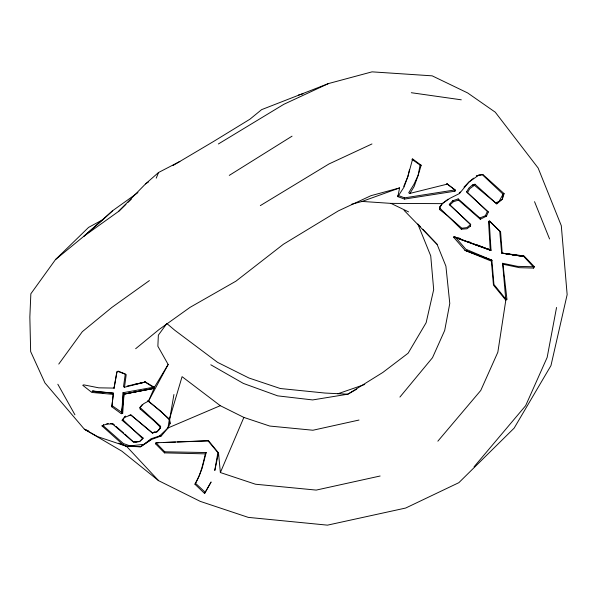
<?xml version="1.0" encoding="UTF-8"?>
<svg xmlns="http://www.w3.org/2000/svg" width="597" height="597" viewBox="0 0 597 597"><rect width="100%" height="100%" fill="white"/><g stroke="black" fill="none" stroke-linecap="round" stroke-linejoin="round"><path stroke-width="0.9" d="M473.637 178.145L468.936 182.07L459.436 193.54L449.817 198.368L442.25 203.644L439.661 207.957L461.28 229.173L466.906 228.785L470.391 226.218L470.69 224.457L466.891 227.606L461.824 228.226L447.884 216.002L439.646 209.577L439.705 206.98L442.25 203.644L448.093 199.182M439.646 209.577L439.705 206.98M166.824 323.537L158.354 335.163L157.869 346.253L168.16 364.483L148.541 401.057L143.705 403.676L139.982 407.46L160.63 426.325L160.593 427.43L159.295 429.586L157.011 431.825L152.31 432.989L130.862 414.982L152.407 432.892L157.011 431.825L160.593 427.43L154.25 421.094L140.198 409.057L139.982 407.46L142.093 404.781M470.391 226.218L470.473 224.502L449.287 204.353L452.653 200.808L458.175 198.905L479.839 217.98L480.324 219.248L486.465 216.159L488.353 211.98L466.593 191.831L468.839 188.1L472.369 185.048L474.951 184.212L496.756 203.875L502.368 199.144L504.107 193.637L482.876 174.511L477.025 175.637M137.952 192.6L112.714 210.651L103.139 219.524L88.58 227.397L55.491 259.583L30.85 293.784L29.85 317.037L30.648 351.551L44.924 382.886L84.371 429.213L97.639 436.646L126.527 446.31L140.564 446.772L151.295 439.541L161.309 435.922L167.944 427.982L170.07 423.601L169.675 419.258L148.541 401.057L154.257 387.96L154.056 387.14L123.004 392.722L121.863 412.46L121.295 413.706L111.833 406.811L113.408 393.154L92.625 390.998L103.087 392.781L92.087 391.289L113.408 393.154L111.833 406.811M121.295 413.706L122.713 413.303L123.982 394.124L123.004 392.722M404.482 199.077L404.572 197.861L397.983 195.376L397.826 196.652L404.482 199.077L454.936 191.204L455.459 190.234L446.847 183.749L455.459 190.234M168.16 364.483L153.825 388.259L123.982 394.124L121.863 412.46L122.713 413.303M140.198 409.057L140.407 407.393M118.019 371.08L125.303 373.976L123.504 386.714L124.504 387.244L126.206 374.573L118.266 371.535L116.803 371.976L114.027 388.237L117.049 371.64M118.781 443.168L126.527 446.31L144.011 444.302L151.004 438.802L159.645 435.914L167.944 427.982L169.287 419.795L182.078 376.662L220.271 405.676L243.867 417.422L269.732 426.049L312.932 430.236L358.991 420.049M169.675 419.258L173.928 394.52M177.376 442.004L208.062 440.884L217.868 452.608L214.793 470.481L218.509 452.907L208.495 440.69L155.989 442.78L155.571 443.832L164.481 452.877L205.331 453.862L206.181 452.533L164.742 451.81L155.989 442.78L158.78 442.683M556.553 307.462L547.15 357.446L525.651 405.676L474.063 466.809M420.087 165.085L418.131 175.354L414.154 186.518L409.975 193.391L408.684 192.831L413.915 184.361L418.131 175.354L421.176 165.257L412.639 158.959L411.893 159.309L420.087 165.085L421.176 165.257M123.982 394.124L154.033 388.393L154.056 387.14L145.414 382.02L134.019 384.461M135.653 348.715L159.108 329.477L190.085 307.336L235.987 281.135L283.366 244.277L338.38 210.868L370.998 195.667L399.609 187.921L397.826 196.652L403.982 187.174L407.855 176.585L412.639 158.959M409.475 169.675L407.855 176.585L403.736 186.428M205.331 453.862C202.913 464.25 200.599 475.07 194.95 484.227L204.592 493.45L211.032 482.1L204.592 493.45M164.481 452.877L164.742 451.81M206.181 452.533L202.07 468.473L199.144 475.943L194.95 484.227M489.197 221.002L488.585 222.091L490.249 250.262L453.668 236.912L491.01 250.173L489.197 221.002L500.592 231.89L502.219 253.21L522.912 256.382L515.823 255.277M156.242 178.152L158.504 172.526L179.839 161.466L213.465 141.534L249.882 119.236L261.613 109.647L328.454 83.573L372.043 71.849L432.183 75.841L467.63 92.931L495.279 112.206L538.136 168.018L561.292 225.666L567.15 294.634L550.956 365.625L514.159 428.109L458.854 482.674L405.676 508.04L327.469 525.151L248.27 517.375L200.256 501.376L158.601 480.667L121.788 451.123L84.371 429.213L88.669 430.952M159.295 429.586L160.63 426.325M380.125 476.01L316.216 490.092L255.486 484.227L220.368 472.54L243.867 417.422M479.839 217.98L485.406 215.733L487.376 211.428L466.593 191.831M158.601 480.667L126.527 446.31L122.915 444.593L101.983 425.885L103.124 425.654L103.677 424.497M474.951 184.212L474.436 185.301L469.727 188.712L467.466 192.756M473.503 244.098L490.846 250.18L454.048 236.793L453.832 237.487L465.078 250.359L491.376 261.143L493.473 285.12L505.816 300.179L497.838 352.223L480.757 390.468L437.855 441.183M460.272 191.98L459.436 193.54L459.287 192.824M491.376 261.143L491.883 260.262L465.772 249.18L454.757 236.449M122.116 420.258L125.43 416.176L122.116 420.258L143.161 438.116L139.571 441.586L133.429 442.034L112.378 423.907L110.639 423.497M461.28 229.173L461.824 228.226M534.412 266.792L517.427 266.352L502.622 263.277L503.122 264.255L519.524 267.687L533.576 268.083L534.412 266.792L524.032 255.956L501.652 253.061L499.741 231.36M58.767 364.073L82.341 331.663L111.885 307.41L149.414 280.575M399.915 397.072L432.512 357.685L444.69 330.447L449.78 303.477L445.907 266.15L437.071 244.307L422.78 229.233M155.571 443.832L156.332 443.034M55.491 259.583L84.05 236.113L118.579 211.42L145.556 183.891L158.504 172.526M152.31 432.989L154.705 431.795M463.988 187.115L468.936 182.07L479.145 174.861M118.579 211.42L125.952 204.323M127.967 202.39L131.318 199.167M143.161 438.116L139.571 441.586L133.429 442.034L124.907 434.116M112.714 210.651L84.05 236.113L103.139 219.524M449.287 204.353L449.81 204.965L453.601 201.599L458.548 200.122L480.324 219.248M488.585 222.091L489.741 221.106L500.592 231.89M502.913 263.964L506.928 299.246L505.816 300.179L502.622 263.277M114.199 388.095L98.751 387.826L83.752 384.856L82.737 385.274L91.841 392.438L113.191 394.378M476.324 175.899L482.876 174.511M151.295 439.541L140.564 446.772L130.646 446.108L123.4 443.541L103.124 425.654M145.556 183.891L148.586 181.861M172.869 165.57L179.839 161.466M229.263 175.391L292.045 136.168M218.383 143.967L283.881 104.281L328.454 83.573M260.322 205.614L328.925 163.988L371.961 143.959M356.745 389.177L347.864 394.184L312.656 399.93L277.687 395.863L243.36 383.416L210.793 364.782M504.107 193.637L503.055 194.219L499.025 201.532L496.756 203.875L474.436 185.301L472.369 185.048M101.983 425.885L108.206 423.43M208.062 440.884L208.495 440.69M167.944 427.982L220.271 405.676M124.437 417.445L130.862 414.982L129.049 415.378M351.566 204.278L362.103 201.435L399.609 187.921M495.846 202.667L499.025 201.532L502.368 199.144L503.055 194.219L482.451 174.824M337.835 393.789L364.752 384.461M137.9 441.474L136.206 441.996L133.885 441.437M298.485 95.027L302.88 93.848M124.504 387.244L145.414 382.02L127.116 386.05M409.975 193.391L447.549 184.063M154.033 388.393L124.139 394.027L123.475 393.468L121.863 412.46L112.191 405.736M404.572 197.861L454.615 189.98L454.936 191.204M506.928 299.246L505.95 299.284L493.935 284.485L491.883 260.262L465.078 250.359L491.883 260.262M106.803 424.116L112.378 423.907L112.602 423.407L114.654 425.191M163.429 442.511L175.518 442.071M159.645 435.914L161.309 435.922M362.103 201.435L390.968 203.383L442.25 203.644M512.599 255.061L523.457 256.106L533.308 266.829L533.576 268.083M502.219 253.21L523.457 256.106M411.311 92.714L461.287 99.811M501.652 253.061L514.054 255.001M148.541 401.057L147.653 400.803L160.884 411.206L169.287 419.795L170.07 423.601M458.205 237.755L460.794 238.733M467.705 241.352L470.294 242.33M477.197 244.942L483.242 247.233M486.697 248.539L491.01 250.173M485.406 215.733L486.465 216.159M217.868 452.608L218.509 452.907L220.368 472.54M390.968 203.383L408.557 211.875M153.825 388.259L152.638 387.64L152.698 386.916L144.571 381.752M487.376 211.428L488.353 211.98M452.653 200.808L453.601 201.599M166.861 323.529L174.667 330.163L217.584 362.357L248.942 378.005L280.284 388.513L324.895 393.042L347.864 394.184L382.811 372.461L408.102 353.223L426.131 322.731L433.683 289.649L430.728 255.874L417.803 223.987L420.295 226.606M116.019 426.385L123.542 432.922M449.81 204.965L470.69 224.457M122.572 419.467L142.646 438.661M195.637 483.398L204.995 492.1M404.072 210.345L437.071 244.307M490.391 249.785L490.809 250.247M57.842 384.237L74.931 414.788M534.546 201.682L549.553 238.942M458.175 198.905L458.548 200.122M152.728 387.214L152.638 387.64L154.056 387.14L152.728 387.214"/></g></svg>
